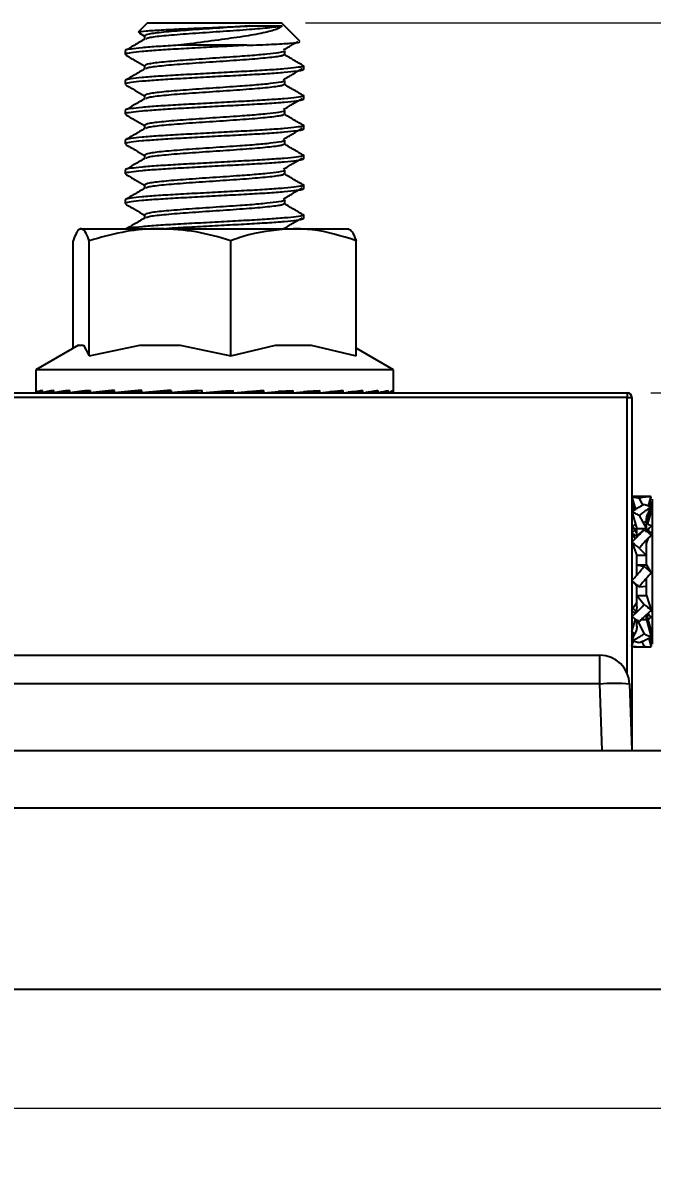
# Model space of a CAD drawing. Header units: inches. Extents: x 0.2 to 16.8, y 0.2 to 10.8.
# Drawn here: x 6.343 to 7.663, y 2.12 to 4.52 of the extents above; entities that cross this region are included whole.
import ezdxf

# ---------------------------------------------------------------- set-up
doc = ezdxf.new("R2010")
doc.units = ezdxf.units.IN
doc.header["$MEASUREMENT"] = 0
doc.styles.add('SLDTEXTSTYLE0', font='TXT', dxfattribs={"width": 0.605})
doc.dimstyles.new('SLDDIMSTYLE0', dxfattribs={"dimtxt": 0.101115, "dimasz": 0.1, "dimexe": 0, "dimexo": 0.0625, "dimgap": 0.025279, "dimtad": 0, "dimtih": 1, "dimtoh": 1, "dimdec": 0, "dimrnd": 1e-09, "dimzin": 12, "dimdsep": 46, "dimtxsty": 'SLDTEXTSTYLE0', "dimsah": 1, "dimcen": 0.09, "dimadec": 0, "dimazin": 3, "dimtfac": 1, "dimtdec": 3, "dimtofl": 0, "dimtmove": 0, "dimatfit": 3, "dimfxl": 1, "dimfrac": 2, "dimtolj": 1, "dimtzin": 12, "dimarcsym": 0})
doc.dimstyles.new('SLDDIMSTYLE1', dxfattribs={"dimtxt": 0.101115, "dimasz": 0.1, "dimexe": 0, "dimexo": 0.0625, "dimgap": 0.025279, "dimtad": 0, "dimtih": 1, "dimtoh": 1, "dimdec": 1, "dimrnd": 1e-09, "dimzin": 12, "dimdsep": 46, "dimtxsty": 'SLDTEXTSTYLE0', "dimsah": 1, "dimcen": 0.09, "dimadec": 0, "dimazin": 3, "dimtfac": 1, "dimtdec": 3, "dimtofl": 0, "dimtmove": 0, "dimatfit": 3, "dimfxl": 1, "dimfrac": 2, "dimtolj": 1, "dimtzin": 12, "dimarcsym": 0})
doc.dimstyles.new('SLDDIMSTYLE2', dxfattribs={"dimtxt": 0.101115, "dimasz": 0.1, "dimexe": 0, "dimexo": 0.0625, "dimgap": 0.025279, "dimtad": 0, "dimtih": 1, "dimtoh": 1, "dimdec": 1, "dimrnd": 1e-09, "dimzin": 4, "dimdsep": 46, "dimtxsty": 'SLDTEXTSTYLE0', "dimsah": 1, "dimcen": 0.09, "dimadec": 0, "dimazin": 1, "dimtfac": 1, "dimtdec": 3, "dimtofl": 0, "dimtmove": 0, "dimatfit": 3, "dimfxl": 1, "dimfrac": 2, "dimtolj": 1, "dimtzin": 12, "dimarcsym": 0})

# ---------------------------------------------------------------- blocks, each defined once
blk = doc.blocks.new('_D')
at = {"color": 7, "linetype": 'Continuous', "lineweight": 18}
for p, q in [((1.3703, 2.4448), (1.3703, 2.1201)), ((8.3703, 2.4448), (8.3703, 2.1201)), ((1.3703, 2.2451), (4.7931, 2.2451)), ((8.3703, 2.2451), (4.9783, 2.2451))]:
    blk.add_line(p, q, dxfattribs=at)
for points in [[(1.3703, 2.2451), (1.4703, 2.2201), (1.4703, 2.2701)], [(8.3703, 2.2451), (8.2703, 2.2701), (8.2703, 2.2201)]]:
    blk.add_solid(points, dxfattribs=at)
at = {"color": 7, "linetype": 'Continuous', "lineweight": 18, "insert": (4.7931, 2.3017), "char_height": 0.10417, "attachment_point": 1, "style": 'SLDTEXTSTYLE0'}
blk.add_mtext('7in', dxfattribs=at)
blk = doc.blocks.new('_D_2')
at = {"color": 7, "linetype": 'Continuous', "lineweight": 18}
for p, q in [((7.6603, 3.7448), (9.1253, 3.7448)), ((9.0003, 3.7448), (9.0003, 3.2139)), ((9.0003, 2.4948), (9.0003, 3.0586)), ((8.1501, 2.4948), (9.1253, 2.4948))]:
    blk.add_line(p, q, dxfattribs=at)
for points in [[(9.0003, 3.7448), (8.9753, 3.6448), (9.0253, 3.6448)], [(9.0003, 2.4948), (9.0253, 2.5948), (8.9753, 2.5948)]]:
    blk.add_solid(points, dxfattribs=at)
at = {"color": 7, "linetype": 'Continuous', "lineweight": 18, "insert": (8.8498, 3.1929), "char_height": 0.10417, "attachment_point": 1, "style": 'SLDTEXTSTYLE0'}
blk.add_mtext('1.3in', dxfattribs=at)
blk = doc.blocks.new('_D_3')
at = {"color": 7, "linetype": 'Continuous', "lineweight": 18}
for p, q in [((6.936, 4.5198), (9.5977, 4.5198)), ((9.4727, 4.5198), (9.4727, 3.6258)), ((9.4727, 2.4948), (9.4727, 3.4705)), ((8.2954, 2.4948), (9.5977, 2.4948))]:
    blk.add_line(p, q, dxfattribs=at)
for points in [[(9.4727, 4.5198), (9.4477, 4.4198), (9.4977, 4.4198)], [(9.4727, 2.4948), (9.4977, 2.5948), (9.4477, 2.5948)]]:
    blk.add_solid(points, dxfattribs=at)
at = {"color": 7, "linetype": 'Continuous', "lineweight": 18, "insert": (9.3222, 3.6048), "char_height": 0.10417, "attachment_point": 1, "style": 'SLDTEXTSTYLE0'}
blk.add_mtext('2.0in', dxfattribs=at)

msp = doc.modelspace()

# ---------------------------------------------------------------- linework, layer by layer
at = {"color": 7, "linetype": 'Continuous', "lineweight": 25}
for p, q in [((6.6047, 4.5198), (6.5861, 4.5012)), ((6.6047, 4.5198), (6.886, 4.5198)), ((6.924, 4.4818), (6.886, 4.5198)), ((6.5871, 4.4987), (6.5984, 4.4921)), ((6.5984, 4.4927), (6.5984, 4.4855)), ((6.8127, 4.4729), (6.6692, 4.4729)), ((6.5578, 4.4615), (6.5578, 4.4537)), ((6.8923, 4.4537), (6.8923, 4.4615)), ((6.5984, 4.4302), (6.5984, 4.423)), ((6.9328, 4.4224), (6.9328, 4.4302)), ((6.5578, 4.399), (6.5578, 4.3912)), ((6.8923, 4.3912), (6.8923, 4.399)), ((6.5984, 4.3677), (6.5984, 4.3605)), ((6.9328, 4.3599), (6.9328, 4.3677)), ((6.5578, 4.3365), (6.5578, 4.3287)), ((6.8923, 4.3287), (6.8923, 4.3365)), ((6.5984, 4.3052), (6.5984, 4.298)), ((6.9328, 4.2974), (6.9328, 4.3052)), ((6.5578, 4.274), (6.5578, 4.2662)), ((6.8923, 4.2662), (6.8923, 4.274)), ((6.5984, 4.2427), (6.5984, 4.2355)), ((6.9328, 4.2349), (6.9328, 4.2427)), ((6.5578, 4.2115), (6.5578, 4.2037)), ((6.8923, 4.2037), (6.8923, 4.2115)), ((6.5984, 4.1802), (6.5984, 4.173)), ((6.9328, 4.1724), (6.9328, 4.1802)), ((6.5578, 4.149), (6.5578, 4.1412)), ((6.8923, 4.1412), (6.8923, 4.149)), ((6.5984, 4.1177), (6.5984, 4.1105)), ((6.9328, 4.1099), (6.9328, 4.1177)), ((6.4641, 4.0886), (6.4625, 4.0877)), ((6.4641, 4.0886), (6.4656, 4.0886)), ((6.4656, 4.0886), (6.631, 4.0886)), ((6.631, 4.0886), (6.9107, 4.0886)), ((6.9107, 4.0886), (7.0265, 4.0886)), ((6.4486, 3.8381), (6.4486, 4.0635)), ((6.4826, 3.8219), (6.4826, 4.0635)), ((6.7794, 3.8219), (6.7794, 4.0635)), ((7.0421, 3.8219), (7.0421, 4.0635)), ((6.4603, 3.8448), (6.3703, 3.7929)), ((6.4603, 3.8448), (6.4705, 3.8448)), ((6.4705, 3.8448), (6.4826, 3.8219)), ((6.4826, 3.8219), (6.5889, 3.8448)), ((6.5889, 3.8448), (6.6731, 3.8448)), ((6.6731, 3.8448), (6.7794, 3.8219)), ((6.7794, 3.8219), (6.8734, 3.8448)), ((6.8734, 3.8448), (6.948, 3.8448)), ((6.948, 3.8448), (7.0421, 3.8219)), ((7.1203, 3.7929), (7.0421, 3.8381)), ((6.3703, 3.7929), (6.3703, 3.7468)), ((6.3724, 3.7929), (6.3703, 3.7929)), ((7.1203, 3.7929), (6.3724, 3.7929)), ((7.1203, 3.7468), (7.1203, 3.7929)), ((2.1303, 3.7448), (7.6103, 3.7448)), ((6.3724, 3.7448), (6.3724, 3.7498)), ((6.3849, 3.7448), (6.3849, 3.7498)), ((6.4083, 3.7448), (6.4083, 3.7498)), ((6.442, 3.7448), (6.442, 3.7498)), ((6.4849, 3.7448), (6.4849, 3.7498)), ((6.4953, 3.7454), (6.4953, 3.7448)), ((6.5357, 3.7448), (6.5357, 3.7498)), ((6.5929, 3.7448), (6.5929, 3.7498)), ((6.6437, 3.7465), (6.6437, 3.7474)), ((6.6547, 3.7448), (6.6547, 3.7498)), ((6.6849, 3.7465), (6.6849, 3.7469)), ((6.7193, 3.7448), (6.7193, 3.7498)), ((6.7715, 3.7465), (6.7715, 3.7488)), ((6.7846, 3.7448), (6.7846, 3.7498)), ((6.8143, 3.7465), (6.8143, 3.7471)), ((6.8488, 3.7448), (6.8488, 3.7498)), ((6.8923, 3.7465), (6.8923, 3.7474)), ((6.9098, 3.7448), (6.9098, 3.7498)), ((6.9526, 3.7465), (6.9526, 3.7471)), ((6.9658, 3.7448), (6.9658, 3.7498)), ((6.9879, 3.7465), (6.9879, 3.7469)), ((6.9947, 3.7465), (6.9947, 3.7467)), ((6.9953, 3.7448), (6.9953, 3.7468)), ((7.0058, 3.7448), (7.0058, 3.7463)), ((7.0151, 3.7448), (7.0151, 3.7498)), ((7.0487, 3.7448), (7.0487, 3.7458)), ((7.0563, 3.7448), (7.0563, 3.7498)), ((7.0824, 3.7448), (7.0824, 3.7454)), ((7.088, 3.7448), (7.088, 3.7498)), ((7.1058, 3.7448), (7.1058, 3.7451)), ((7.1092, 3.7448), (7.1092, 3.7498)), ((7.1183, 3.7448), (7.1183, 3.7449)), ((7.1194, 3.7448), (7.1194, 3.7498)), ((7.6103, 3.7448), (7.6103, 3.7348)), ((7.6103, 3.7348), (2.1303, 3.7348)), ((7.6103, 3.7348), (7.6203, 3.7348)), ((7.6203, 3.7348), (7.6203, 3.0048)), ((7.6203, 3.527), (7.6207, 3.526)), ((7.6203, 3.526), (7.6279, 3.5005)), ((7.6235, 3.5154), (7.6203, 3.5144)), ((7.6203, 3.5144), (7.6266, 3.4997)), ((7.6203, 3.5077), (7.6227, 3.5088)), ((7.6203, 3.5077), (7.6232, 3.4975)), ((7.6239, 3.5061), (7.6203, 3.5077)), ((7.6212, 3.5047), (7.6203, 3.5043)), ((7.6203, 3.5043), (7.6224, 3.5002)), ((7.6367, 3.5271), (7.6241, 3.5271)), ((7.6355, 3.5239), (7.6423, 3.5092)), ((7.6586, 3.5271), (7.6367, 3.5271)), ((7.6549, 3.5076), (7.661, 3.5271)), ((7.655, 3.493), (7.661, 3.5049)), ((7.661, 3.507), (7.6556, 3.5098)), ((7.661, 3.5149), (7.6565, 3.5127)), ((7.6575, 3.516), (7.661, 3.5149)), ((7.658, 3.5159), (7.661, 3.5258)), ((7.6583, 3.5084), (7.661, 3.5149)), ((7.6586, 3.5271), (7.661, 3.5271)), ((7.6605, 3.5052), (7.661, 3.507)), ((7.6627, 3.5217), (7.6627, 3.2179)), ((7.6203, 3.4957), (7.6307, 3.4595)), ((7.6355, 3.4874), (7.6507, 3.4595)), ((7.6507, 3.4702), (7.6597, 3.5023)), ((7.6539, 3.47), (7.661, 3.4949)), ((7.661, 3.4949), (7.6581, 3.4968)), ((7.6203, 3.4641), (7.6307, 3.4569)), ((7.6203, 3.4641), (7.6244, 3.4603)), ((7.6203, 3.4513), (7.6263, 3.457)), ((7.6507, 3.4595), (7.6307, 3.4595)), ((7.6307, 3.4443), (7.6307, 3.4595)), ((7.6307, 3.4443), (7.6458, 3.4578)), ((7.6507, 3.4595), (7.6507, 3.4767)), ((7.6507, 3.4546), (7.6507, 3.4595)), ((7.6594, 3.4518), (7.651, 3.4598)), ((7.661, 3.4651), (7.6531, 3.4578)), ((7.6542, 3.4567), (7.6572, 3.4616)), ((7.6203, 3.4513), (7.6218, 3.4471)), ((7.6274, 3.439), (7.6203, 3.4491)), ((7.6203, 3.4317), (7.6307, 3.4039)), ((7.6507, 3.429), (7.6551, 3.4407)), ((7.6627, 3.4518), (7.6542, 3.4518)), ((7.6355, 3.4194), (7.6507, 3.4039)), ((7.6507, 3.4039), (7.6507, 3.4289)), ((7.6507, 3.4039), (7.6307, 3.4039)), ((7.6307, 3.3841), (7.6307, 3.4039)), ((7.6307, 3.3841), (7.6458, 3.3808)), ((7.6307, 3.3627), (7.6307, 3.3841)), ((7.6307, 3.3841), (7.6507, 3.3841)), ((7.6507, 3.3841), (7.6507, 3.4039)), ((7.6507, 3.3841), (7.661, 3.3677)), ((7.6203, 3.3511), (7.6307, 3.3392)), ((7.6343, 3.3392), (7.6307, 3.3392)), ((7.6307, 3.3201), (7.6307, 3.3392)), ((7.6355, 3.3382), (7.6507, 3.3392)), ((7.6507, 3.3392), (7.6507, 3.3555)), ((7.6507, 3.3201), (7.6507, 3.3392)), ((7.6307, 3.3201), (7.6458, 3.3009)), ((7.6307, 3.2963), (7.6307, 3.3201)), ((7.6307, 3.3201), (7.6507, 3.3201)), ((7.6507, 3.3201), (7.661, 3.2894)), ((7.6203, 3.2906), (7.6315, 3.3064)), ((7.6203, 3.2883), (7.6218, 3.2926)), ((7.6203, 3.2883), (7.6263, 3.2826)), ((7.6271, 3.301), (7.6306, 3.2974)), ((7.6594, 3.2878), (7.6627, 3.2878)), ((7.6203, 3.244), (7.6279, 3.2703)), ((7.6307, 3.2553), (7.6307, 3.2694)), ((7.6313, 3.2681), (7.6458, 3.2395)), ((7.6398, 3.2694), (7.6507, 3.2694)), ((7.6507, 3.2694), (7.6507, 3.2793)), ((7.6507, 3.2694), (7.661, 3.2326)), ((7.651, 3.2798), (7.661, 3.2447)), ((7.6522, 3.2809), (7.661, 3.2746)), ((7.6572, 3.2781), (7.6542, 3.2829)), ((7.661, 3.2746), (7.657, 3.2782)), ((7.6203, 3.244), (7.6266, 3.2399)), ((7.6203, 3.2354), (7.6237, 3.2418)), ((7.6203, 3.2253), (7.6271, 3.2411)), ((7.6224, 3.2394), (7.6232, 3.2421)), ((7.661, 3.2447), (7.6581, 3.2428)), ((7.6203, 3.2354), (7.6262, 3.239)), ((7.6239, 3.2337), (7.6203, 3.2354)), ((7.6203, 3.232), (7.6212, 3.235)), ((7.6203, 3.232), (7.6227, 3.2308)), ((7.6203, 3.2137), (7.6235, 3.2242)), ((7.6412, 3.223), (7.6458, 3.213)), ((7.6556, 3.2298), (7.661, 3.2126)), ((7.6562, 3.2301), (7.661, 3.2138)), ((7.658, 3.2238), (7.661, 3.2248)), ((7.6583, 3.2312), (7.661, 3.2248)), ((7.6597, 3.2373), (7.661, 3.2347)), ((7.6605, 3.2345), (7.661, 3.2347)), ((2.1877, 3.1948), (7.553, 3.1948)), ((7.553, 3.1345), (7.553, 3.1948)), ((7.6203, 3.2126), (7.6207, 3.2137)), ((7.6203, 3.2126), (7.6271, 3.2131)), ((7.6241, 3.2126), (7.6367, 3.2126)), ((7.6367, 3.2126), (7.6586, 3.2126)), ((7.6606, 3.2139), (7.661, 3.2138)), ((7.553, 3.1345), (2.1877, 3.1345)), ((7.5579, 2.9948), (7.553, 3.1345)), ((7.6155, 3.1345), (7.6203, 2.9948)), ((1.8112, 2.9948), (7.9295, 2.9948)), ((8.2322, 2.8742), (1.5085, 2.8742)), ((1.4953, 2.4948), (8.2454, 2.4948))]:
    msp.add_line(p, q, dxfattribs=at)
at = {"color": 8, "linetype": 'Continuous', "lineweight": 25}
for p, q in [((7.6103, 3.1572), (7.6103, 3.7348)), ((7.6203, 3.0048), (7.62, 3.0048))]:
    msp.add_line(p, q, dxfattribs=at)
at = {"color": 7, "linetype": 'Continuous', "lineweight": 25, "flags": 128}
msp.add_lwpolyline([(7.6203, 3.0048), (7.6202, 3.0029), (7.6201, 3.0025)], dxfattribs=at)
at = {"color": 7, "linetype": 'Continuous', "lineweight": 25}
for centre, radius, start, end in [((7.6103, 3.7348), 0.01, 0, 90), ((7.553, 3.1323), 0.0625, 2, 90), ((7.5842, 2.6864), 0.4491, 86.0128, 93.9872)]:
    msp.add_arc(centre, radius, start, end, dxfattribs=at)
for centre, major_axis, ratio, start_param, end_param in [((6.7453, 3.7498), (0.375, 0.003), 0.076357, 3.036083, 3.210616), ((6.7453, 3.7498), (0.375, 0.008), 0.073772, 2.860597, 3.03513), ((6.4261, 3.7396), (0.1021, 0.0022), 0.073772, 1.985052, 2.12343), ((6.7453, 3.7498), (0.375, -0.002), 0.076595, 3.365628, 3.386178), ((6.4616, 3.7396), (0.1021, -0.0005), 0.076595, 2.422045, 2.474478), ((6.7453, 3.7498), (0.375, 0.0127), 0.068928, 2.685303, 2.859835), ((6.4227, 3.7396), (0.1021, 0.0035), 0.068928, 1.709915, 1.948136), ((6.7453, 3.7498), (0.375, -0.007), 0.07448, 3.534581, 3.561689), ((6.4926, 3.7396), (0.1021, -0.0019), 0.07448, 2.544483, 2.64999), ((6.7453, 3.7498), (0.375, 0.017), 0.061985, 2.510293, 2.684826), ((6.4291, 3.7396), (0.1021, 0.0046), 0.061985, 1.441379, 1.773126), ((6.7453, 3.7498), (0.375, -0.0118), 0.070082, 3.702245, 3.737031), ((6.5313, 3.7396), (0.1021, -0.0032), 0.070082, 2.639315, 2.825331), ((6.7453, 3.7498), (0.375, 0.0208), 0.053166, 2.335623, 2.510156), ((6.4451, 3.7396), (0.1021, 0.0057), 0.053166, 1.167563, 1.598456), ((6.7453, 3.7498), (0.375, -0.0162), 0.063546, 3.870933, 3.912104), ((6.5766, 3.7396), (0.1021, -0.0044), 0.063546, 2.688907, 3.000404), ((6.7453, 3.7498), (0.375, 0.0239), 0.042752, 2.161309, 2.335842), ((6.4703, 3.7396), (0.1021, 0.0065), 0.042752, 0.874742, 1.424142), ((6.7453, 3.7498), (0.375, 0.0263), 0.031066, 1.987321, 2.161854), ((6.5038, 3.7396), (0.1021, 0.0072), 0.031066, 0.538831, 1.250154), ((6.4703, 3.7396), (0.1021, 0.0065), 0.042752, 0.105949, 0.157882), ((6.7453, 3.7498), (0.25, 0.0159), 0.042752, 2.317535, 2.335842), ((6.7453, 3.7498), (0.375, 0.0279), 0.01846, 1.813594, 1.988127), ((6.5446, 3.7396), (0.1021, 0.0076), 0.01846, 6.04142, 7.359612), ((6.7453, 3.7498), (0.25, 0.0186), 0.01846, 1.940511, 1.988127), ((6.7453, 3.7498), (0.375, 0.0287), 0.005312, 1.64003, 1.814563), ((6.5915, 3.7396), (0.1021, 0.0078), 0.005312, 5.867856, 7.186048), ((6.7453, 3.7498), (0.25, 0.0191), 0.005312, 1.674957, 1.814563), ((6.7453, 3.7498), (0.375, 0.0286), 0.007993, 4.642138, 4.816671), ((6.6978, 3.7396), (0.1021, 0.0075), 0.021062, 0.552649, 0.762433), ((6.7453, 3.7498), (0.375, 0.0277), 0.021062, 4.815726, 4.990259), ((6.754, 3.7396), (0.1021, 0.0071), 0.033512, 0.377356, 0.936206), ((6.7453, 3.7498), (0.375, 0.0259), 0.033512, 4.989499, 5.164032), ((6.8099, 3.7396), (0.1021, 0.0064), 0.044969, 0.20234, 0.826083), ((6.8638, 3.7396), (0.1021, 0.0055), 0.055086, 1.098154, 1.284641), ((6.7453, 3.7498), (0.375, 0.0233), 0.044969, 5.163548, 5.338081), ((6.9141, 3.7396), (0.1021, 0.0044), 0.063546, 1.201006, 1.394743), ((6.8638, 3.7396), (0.1021, 0.0055), 0.055086, 6.249633, 7.019307), ((6.9593, 3.7396), (0.1021, 0.0032), 0.070082, 1.575203, 1.634455), ((6.7453, 3.7498), (0.375, 0.0201), 0.055086, 5.337933, 5.512466), ((6.9981, 3.7396), (0.1021, 0.0019), 0.07448, 1.604201, 1.67243), ((7.0291, 3.7396), (0.1021, 0.0005), 0.076595, 1.907173, 1.985307), ((6.9141, 3.7396), (0.1021, 0.0044), 0.063546, 0.141189, 0.731429), ((7.0515, 3.7396), (0.1021, -0.0008), 0.076357, 2.057584, 2.16087), ((7.0204, 3.7396), (0.1021, -0.0065), 0.042752, 1.717451, 1.821897), ((6.7453, 3.7498), (0.375, 0.0162), 0.063546, 5.512674, 5.687207), ((7.0456, 3.7396), (0.1021, -0.0057), 0.053166, 1.543136, 1.770306), ((6.9593, 3.7396), (0.1021, 0.0032), 0.070082, 0.316262, 0.766191), ((6.7453, 3.7498), (0.375, 0.0118), 0.070082, 5.687747, 5.86228), ((7.0616, 3.7396), (0.1021, -0.0046), 0.061985, 1.368467, 1.555984), ((6.9981, 3.7396), (0.1021, 0.0019), 0.07448, 0.491603, 0.820866), ((6.7453, 3.7498), (0.375, 0.007), 0.07448, 5.863088, 6.037621), ((7.068, 3.7396), (0.1021, -0.0035), 0.068928, 1.193457, 1.335932), ((7.0291, 3.7396), (0.1021, 0.0005), 0.076595, 0.667115, 0.88437), ((6.7453, 3.7498), (0.375, 0.002), 0.076595, 6.0386, 6.213133), ((7.0646, 3.7396), (0.1021, -0.0022), 0.073772, 1.018163, 1.103536), ((7.0515, 3.7396), (0.1021, -0.0008), 0.076357, 0.842677, 0.948576), ((6.7453, 3.7498), (0.375, -0.003), 0.076357, 6.214162, 6.283803)]:
    msp.add_ellipse(centre, major_axis=major_axis, ratio=ratio, start_param=start_param, end_param=end_param, dxfattribs=at)
for points, knots in [([(6.587, 4.5004), (6.5867, 4.5005), (6.585, 4.5015), (6.6001, 4.503), (6.6313, 4.5052), (6.6762, 4.5074), (6.7271, 4.5095), (6.7774, 4.5116), (6.8058, 4.5129), (6.819, 4.5135)], [0, 0, 0, 0, 0.042527, 0.210471, 0.377654, 0.540411, 0.703292, 0.861525, 1, 1, 1, 1]), ([(6.819, 4.5135), (6.8121, 4.513), (6.7882, 4.5113), (6.7414, 4.5081), (6.6841, 4.5042), (6.6364, 4.5003), (6.6042, 4.4965), (6.6008, 4.494), (6.5991, 4.4927)], [0, 0, 0, 0, 0.075743, 0.263014, 0.450286, 0.637558, 0.82483, 1, 1, 1, 1]), ([(6.8873, 4.5135), (6.885, 4.513), (6.8768, 4.5113), (6.849, 4.5081), (6.7995, 4.5042), (6.7415, 4.5003), (6.684, 4.4964), (6.6366, 4.4925), (6.6066, 4.489), (6.6033, 4.4869), (6.602, 4.4861)], [0, 0, 0, 0, 0.057404, 0.199333, 0.341262, 0.483191, 0.62512, 0.767049, 0.908979, 1, 1, 1, 1]), ([(6.8873, 4.5135), (6.8841, 4.5111), (6.8774, 4.5062), (6.8481, 4.4984), (6.8057, 4.4911), (6.7521, 4.4837), (6.7047, 4.4774), (6.6773, 4.474), (6.6692, 4.4729)], [0, 0, 0, 0, 0.164614, 0.338276, 0.52311, 0.708144, 0.913929, 1, 1, 1, 1]), ([(6.819, 4.5135), (6.8234, 4.5135), (6.8418, 4.5135), (6.8628, 4.5135), (6.8796, 4.5135), (6.8847, 4.5135), (6.8873, 4.5135)], [0, 0, 0, 0, 0.135972, 0.564616, 0.77912, 1, 1, 1, 1]), ([(6.8127, 4.4729), (6.797, 4.4721), (6.7655, 4.4704), (6.7157, 4.4677), (6.6683, 4.4651), (6.6261, 4.4626), (6.5918, 4.4599), (6.5689, 4.4573), (6.5577, 4.4553), (6.559, 4.454), (6.5594, 4.4537)], [0, 0, 0, 0, 0.134313, 0.270972, 0.405286, 0.539599, 0.676258, 0.810571, 0.944885, 1, 1, 1, 1]), ([(6.6692, 4.4729), (6.6548, 4.4721), (6.6259, 4.4704), (6.5919, 4.4677), (6.5688, 4.4651), (6.5577, 4.4631), (6.559, 4.4619), (6.5594, 4.4615)], [0, 0, 0, 0, 0.225846, 0.455634, 0.68148, 0.907325, 1, 1, 1, 1]), ([(6.5994, 4.4861), (6.5918, 4.4817), (6.5782, 4.4738), (6.5646, 4.4659), (6.5587, 4.4625)], [0, 0, 0, 0, 0.562538, 1, 1, 1, 1]), ([(6.8127, 4.4729), (6.8311, 4.4736), (6.8679, 4.475), (6.9058, 4.4772), (6.9257, 4.479), (6.9235, 4.4801), (6.9227, 4.4805)], [0, 0, 0, 0, 0.2820473, 0.5640949, 0.8462467, 1, 1, 1, 1]), ([(6.8898, 4.4633), (6.8964, 4.4673), (6.9065, 4.4733), (6.9166, 4.4792), (6.9201, 4.4813)], [0, 0, 0, 0, 0.654465, 1, 1, 1, 1]), ([(6.5584, 4.4529), (6.5652, 4.4489), (6.5786, 4.4412), (6.5919, 4.4334), (6.5984, 4.4296)], [0, 0, 0, 0, 0.510031, 1, 1, 1, 1]), ([(6.8916, 4.4615), (6.8918, 4.4614), (6.8955, 4.46), (6.8827, 4.4576), (6.8568, 4.4543), (6.8262, 4.4515), (6.7881, 4.4488), (6.7415, 4.4456), (6.6841, 4.4417), (6.6364, 4.4378), (6.6042, 4.434), (6.6008, 4.4315), (6.5991, 4.4302)], [0, 0, 0, 0, 0.008072, 0.13298, 0.232365, 0.333011, 0.383531, 0.508439, 0.633347, 0.758255, 0.883164, 1, 1, 1, 1]), ([(6.8903, 4.4531), (6.8899, 4.4524), (6.8891, 4.4512), (6.876, 4.4488), (6.8493, 4.4456), (6.7994, 4.4417), (6.7416, 4.4378), (6.684, 4.4339), (6.6366, 4.43), (6.6066, 4.4265), (6.6033, 4.4244), (6.602, 4.4236)], [0, 0, 0, 0, 0.067928, 0.121432, 0.25372, 0.386009, 0.518297, 0.650585, 0.782873, 0.915161, 1, 1, 1, 1]), ([(6.9324, 4.4295), (6.9257, 4.4334), (6.9122, 4.4413), (6.8987, 4.4492), (6.892, 4.4531)], [0, 0, 0, 0, 0.500054, 1, 1, 1, 1]), ([(6.9313, 4.4302), (6.9314, 4.4297), (6.9319, 4.4283), (6.9183, 4.4261), (6.8929, 4.4235), (6.8569, 4.4208), (6.8134, 4.4183), (6.7653, 4.4157), (6.7158, 4.413), (6.6683, 4.4104), (6.6261, 4.4079), (6.5918, 4.4052), (6.5689, 4.4026), (6.5577, 4.4006), (6.559, 4.3994), (6.5594, 4.399)], [0, 0, 0, 0, 0.0503, 0.133151, 0.216002, 0.3003, 0.383151, 0.466002, 0.5503, 0.633151, 0.716002, 0.8003, 0.883151, 0.966002, 1, 1, 1, 1]), ([(6.9313, 4.4224), (6.9314, 4.4219), (6.9319, 4.4205), (6.9183, 4.4183), (6.8929, 4.4157), (6.8569, 4.413), (6.8134, 4.4104), (6.7653, 4.4079), (6.7158, 4.4052), (6.6683, 4.4026), (6.6261, 4.4001), (6.5918, 4.3974), (6.5689, 4.3948), (6.5577, 4.3928), (6.559, 4.3915), (6.5594, 4.3912)], [0, 0, 0, 0, 0.0503, 0.133151, 0.216002, 0.3003, 0.383151, 0.466002, 0.5503, 0.633151, 0.716002, 0.8003, 0.883151, 0.966002, 1, 1, 1, 1]), ([(6.5994, 4.4236), (6.5918, 4.4192), (6.5782, 4.4113), (6.5646, 4.4034), (6.5587, 4.4)], [0, 0, 0, 0, 0.5625392, 1, 1, 1, 1]), ([(6.8898, 4.4008), (6.8964, 4.4048), (6.9095, 4.4125), (6.9225, 4.4203), (6.929, 4.4241)], [0, 0, 0, 0, 0.505024, 1, 1, 1, 1]), ([(6.8916, 4.399), (6.8918, 4.3989), (6.8955, 4.3975), (6.8827, 4.3951), (6.8568, 4.3918), (6.8262, 4.389), (6.7881, 4.3863), (6.7415, 4.3831), (6.6841, 4.3792), (6.6364, 4.3753), (6.6042, 4.3715), (6.6008, 4.369), (6.5991, 4.3677)], [0, 0, 0, 0, 0.008072, 0.13298, 0.232365, 0.333011, 0.383531, 0.508439, 0.633347, 0.758255, 0.883164, 1, 1, 1, 1]), ([(6.5584, 4.3904), (6.5652, 4.3864), (6.5786, 4.3787), (6.5919, 4.3709), (6.5984, 4.3671)], [0, 0, 0, 0, 0.510032, 1, 1, 1, 1]), ([(6.9313, 4.3677), (6.9314, 4.3672), (6.9319, 4.3658), (6.9183, 4.3636), (6.8929, 4.361), (6.8569, 4.3583), (6.8134, 4.3558), (6.7653, 4.3532), (6.7158, 4.3505), (6.6683, 4.3479), (6.6261, 4.3454), (6.5918, 4.3427), (6.5689, 4.3401), (6.5577, 4.3381), (6.559, 4.3369), (6.5594, 4.3365)], [0, 0, 0, 0, 0.0503, 0.133151, 0.216002, 0.3003, 0.383151, 0.466002, 0.5503, 0.633151, 0.716002, 0.8003, 0.883151, 0.966002, 1, 1, 1, 1]), ([(6.8903, 4.3906), (6.8899, 4.3899), (6.8891, 4.3887), (6.876, 4.3863), (6.8493, 4.3831), (6.7994, 4.3792), (6.7416, 4.3753), (6.684, 4.3714), (6.6366, 4.3675), (6.6066, 4.364), (6.6033, 4.3619), (6.602, 4.3611)], [0, 0, 0, 0, 0.067928, 0.1214322, 0.2537204, 0.3860088, 0.5182968, 0.6505849, 0.7828733, 0.9151615, 1, 1, 1, 1]), ([(6.9324, 4.367), (6.9257, 4.3709), (6.9122, 4.3788), (6.8987, 4.3867), (6.892, 4.3906)], [0, 0, 0, 0, 0.500054, 1, 1, 1, 1]), ([(6.9313, 4.3599), (6.9314, 4.3594), (6.9319, 4.358), (6.9183, 4.3558), (6.8929, 4.3532), (6.8569, 4.3505), (6.8134, 4.3479), (6.7653, 4.3454), (6.7158, 4.3427), (6.6683, 4.3401), (6.6261, 4.3376), (6.5918, 4.3349), (6.5689, 4.3323), (6.5577, 4.3303), (6.559, 4.329), (6.5594, 4.3287)], [0, 0, 0, 0, 0.0503, 0.133151, 0.216002, 0.3003, 0.383151, 0.466002, 0.5503, 0.633151, 0.716002, 0.8003, 0.883151, 0.966002, 1, 1, 1, 1]), ([(6.5994, 4.3611), (6.5918, 4.3567), (6.5782, 4.3488), (6.5646, 4.3409), (6.5587, 4.3375)], [0, 0, 0, 0, 0.562538, 1, 1, 1, 1]), ([(6.8898, 4.3383), (6.8964, 4.3423), (6.9095, 4.35), (6.9225, 4.3578), (6.929, 4.3616)], [0, 0, 0, 0, 0.505025, 1, 1, 1, 1]), ([(6.5584, 4.3279), (6.5652, 4.3239), (6.5786, 4.3162), (6.5919, 4.3084), (6.5984, 4.3046)], [0, 0, 0, 0, 0.510032, 1, 1, 1, 1]), ([(6.8916, 4.3365), (6.8918, 4.3364), (6.8955, 4.335), (6.8827, 4.3326), (6.8568, 4.3293), (6.8262, 4.3265), (6.7881, 4.3238), (6.7415, 4.3206), (6.6841, 4.3167), (6.6364, 4.3128), (6.6042, 4.309), (6.6008, 4.3065), (6.5991, 4.3052)], [0, 0, 0, 0, 0.008072, 0.13298, 0.232365, 0.333011, 0.383531, 0.508439, 0.633347, 0.758255, 0.883164, 1, 1, 1, 1]), ([(6.8903, 4.3281), (6.8899, 4.3274), (6.8891, 4.3262), (6.876, 4.3238), (6.8493, 4.3206), (6.7994, 4.3167), (6.7416, 4.3128), (6.684, 4.3089), (6.6366, 4.305), (6.6066, 4.3015), (6.6033, 4.2994), (6.602, 4.2986)], [0, 0, 0, 0, 0.067928, 0.121432, 0.25372, 0.386009, 0.518297, 0.650585, 0.782873, 0.915161, 1, 1, 1, 1]), ([(6.9324, 4.3045), (6.9257, 4.3084), (6.9122, 4.3163), (6.8987, 4.3242), (6.892, 4.3281)], [0, 0, 0, 0, 0.5000531, 1, 1, 1, 1]), ([(6.9313, 4.3052), (6.9314, 4.3047), (6.9319, 4.3033), (6.9183, 4.3011), (6.8929, 4.2985), (6.8569, 4.2958), (6.8134, 4.2933), (6.7653, 4.2907), (6.7158, 4.288), (6.6683, 4.2854), (6.6261, 4.2829), (6.5918, 4.2802), (6.5689, 4.2776), (6.5577, 4.2756), (6.559, 4.2744), (6.5594, 4.274)], [0, 0, 0, 0, 0.0503, 0.133151, 0.216002, 0.3003, 0.383151, 0.466002, 0.5503, 0.633151, 0.716002, 0.8003, 0.883151, 0.966002, 1, 1, 1, 1]), ([(6.9313, 4.2974), (6.9314, 4.2969), (6.9319, 4.2955), (6.9183, 4.2933), (6.8929, 4.2907), (6.8569, 4.288), (6.8134, 4.2854), (6.7653, 4.2829), (6.7158, 4.2802), (6.6683, 4.2776), (6.6261, 4.2751), (6.5918, 4.2724), (6.5689, 4.2698), (6.5577, 4.2678), (6.559, 4.2665), (6.5594, 4.2662)], [0, 0, 0, 0, 0.0503, 0.1331511, 0.2160024, 0.3002999, 0.3831513, 0.4660023, 0.5503, 0.6331512, 0.7160024, 0.8003, 0.8831512, 0.9660024, 1, 1, 1, 1]), ([(6.5994, 4.2986), (6.5918, 4.2942), (6.5782, 4.2863), (6.5646, 4.2784), (6.5587, 4.275)], [0, 0, 0, 0, 0.562538, 1, 1, 1, 1]), ([(6.8898, 4.2758), (6.8964, 4.2798), (6.9095, 4.2875), (6.9225, 4.2953), (6.929, 4.2991)], [0, 0, 0, 0, 0.505025, 1, 1, 1, 1]), ([(6.8916, 4.274), (6.8918, 4.2739), (6.8955, 4.2725), (6.8827, 4.2701), (6.8568, 4.2668), (6.8262, 4.264), (6.7881, 4.2613), (6.7415, 4.2581), (6.6841, 4.2542), (6.6364, 4.2503), (6.6042, 4.2465), (6.6008, 4.244), (6.5991, 4.2427)], [0, 0, 0, 0, 0.008072, 0.13298, 0.232365, 0.333011, 0.383531, 0.508439, 0.633347, 0.758255, 0.883164, 1, 1, 1, 1]), ([(6.5584, 4.2654), (6.5652, 4.2614), (6.5786, 4.2537), (6.5919, 4.2459), (6.5984, 4.2421)], [0, 0, 0, 0, 0.510031, 1, 1, 1, 1]), ([(6.8903, 4.2656), (6.8899, 4.2649), (6.8891, 4.2637), (6.876, 4.2613), (6.8493, 4.2581), (6.7994, 4.2542), (6.7416, 4.2503), (6.684, 4.2464), (6.6366, 4.2425), (6.6066, 4.239), (6.6033, 4.2369), (6.602, 4.2361)], [0, 0, 0, 0, 0.067928, 0.121432, 0.25372, 0.386009, 0.518297, 0.650585, 0.782873, 0.915161, 1, 1, 1, 1]), ([(6.9324, 4.242), (6.9257, 4.2459), (6.9122, 4.2538), (6.8987, 4.2617), (6.892, 4.2656)], [0, 0, 0, 0, 0.5000531, 1, 1, 1, 1]), ([(6.9313, 4.2427), (6.9314, 4.2422), (6.9319, 4.2408), (6.9183, 4.2386), (6.8929, 4.236), (6.8569, 4.2333), (6.8134, 4.2308), (6.7653, 4.2282), (6.7158, 4.2255), (6.6683, 4.2229), (6.6261, 4.2204), (6.5918, 4.2177), (6.5689, 4.2151), (6.5577, 4.2131), (6.559, 4.2119), (6.5594, 4.2115)], [0, 0, 0, 0, 0.0503, 0.133151, 0.216002, 0.3003, 0.383151, 0.466002, 0.5503, 0.633151, 0.716002, 0.8003, 0.883151, 0.966002, 1, 1, 1, 1]), ([(6.9313, 4.2349), (6.9314, 4.2344), (6.9319, 4.233), (6.9183, 4.2308), (6.8929, 4.2282), (6.8569, 4.2255), (6.8134, 4.2229), (6.7653, 4.2204), (6.7158, 4.2177), (6.6683, 4.2151), (6.6261, 4.2126), (6.5918, 4.2099), (6.5689, 4.2073), (6.5577, 4.2053), (6.559, 4.204), (6.5594, 4.2037)], [0, 0, 0, 0, 0.0503, 0.133151, 0.216002, 0.3003, 0.383151, 0.466002, 0.5503, 0.633151, 0.716002, 0.8003, 0.883151, 0.966002, 1, 1, 1, 1]), ([(6.5994, 4.2361), (6.5918, 4.2317), (6.5782, 4.2238), (6.5646, 4.2159), (6.5587, 4.2125)], [0, 0, 0, 0, 0.562538, 1, 1, 1, 1]), ([(6.8898, 4.2133), (6.8964, 4.2173), (6.9095, 4.225), (6.9225, 4.2328), (6.929, 4.2366)], [0, 0, 0, 0, 0.505025, 1, 1, 1, 1]), ([(6.5584, 4.2029), (6.5652, 4.1989), (6.5786, 4.1912), (6.5919, 4.1834), (6.5984, 4.1796)], [0, 0, 0, 0, 0.510032, 1, 1, 1, 1]), ([(6.8916, 4.2115), (6.8918, 4.2114), (6.8955, 4.21), (6.8827, 4.2076), (6.8568, 4.2043), (6.8262, 4.2015), (6.7881, 4.1988), (6.7415, 4.1956), (6.6841, 4.1917), (6.6364, 4.1878), (6.6042, 4.184), (6.6008, 4.1815), (6.5991, 4.1802)], [0, 0, 0, 0, 0.008072, 0.13298, 0.232365, 0.333011, 0.383531, 0.508439, 0.633347, 0.758255, 0.883164, 1, 1, 1, 1]), ([(6.8903, 4.2031), (6.8899, 4.2024), (6.8891, 4.2012), (6.876, 4.1988), (6.8493, 4.1956), (6.7994, 4.1917), (6.7416, 4.1878), (6.684, 4.1839), (6.6366, 4.18), (6.6066, 4.1765), (6.6033, 4.1744), (6.602, 4.1736)], [0, 0, 0, 0, 0.067928, 0.1214322, 0.2537204, 0.3860088, 0.5182968, 0.6505849, 0.7828733, 0.9151615, 1, 1, 1, 1]), ([(6.9324, 4.1795), (6.9257, 4.1834), (6.9122, 4.1913), (6.8987, 4.1992), (6.892, 4.2031)], [0, 0, 0, 0, 0.500054, 1, 1, 1, 1]), ([(6.9313, 4.1802), (6.9314, 4.1797), (6.9319, 4.1783), (6.9183, 4.1761), (6.8929, 4.1735), (6.8569, 4.1708), (6.8134, 4.1683), (6.7653, 4.1657), (6.7158, 4.163), (6.6683, 4.1604), (6.6261, 4.1579), (6.5918, 4.1552), (6.5689, 4.1526), (6.5577, 4.1506), (6.559, 4.1494), (6.5594, 4.149)], [0, 0, 0, 0, 0.0503, 0.133151, 0.216002, 0.3003, 0.383151, 0.466002, 0.5503, 0.633151, 0.716002, 0.8003, 0.883151, 0.966002, 1, 1, 1, 1]), ([(6.9313, 4.1724), (6.9314, 4.1719), (6.9319, 4.1705), (6.9183, 4.1683), (6.8929, 4.1657), (6.8569, 4.163), (6.8134, 4.1604), (6.7653, 4.1579), (6.7158, 4.1552), (6.6683, 4.1526), (6.6261, 4.1501), (6.5918, 4.1474), (6.5689, 4.1448), (6.5577, 4.1428), (6.559, 4.1415), (6.5594, 4.1412)], [0, 0, 0, 0, 0.0503, 0.133151, 0.216002, 0.3003, 0.383151, 0.466002, 0.5503, 0.633151, 0.716002, 0.8003, 0.883151, 0.966002, 1, 1, 1, 1]), ([(6.5994, 4.1736), (6.5918, 4.1692), (6.5782, 4.1613), (6.5646, 4.1534), (6.5587, 4.15)], [0, 0, 0, 0, 0.562538, 1, 1, 1, 1]), ([(6.8898, 4.1508), (6.8964, 4.1548), (6.9095, 4.1625), (6.9225, 4.1703), (6.929, 4.1741)], [0, 0, 0, 0, 0.505025, 1, 1, 1, 1]), ([(6.5584, 4.1404), (6.5652, 4.1364), (6.5786, 4.1287), (6.5919, 4.1209), (6.5984, 4.1171)], [0, 0, 0, 0, 0.510032, 1, 1, 1, 1]), ([(6.8916, 4.149), (6.8918, 4.1489), (6.8955, 4.1475), (6.8827, 4.1451), (6.8568, 4.1418), (6.8262, 4.139), (6.7881, 4.1363), (6.7415, 4.1331), (6.6841, 4.1292), (6.6364, 4.1253), (6.6042, 4.1215), (6.6008, 4.119), (6.5991, 4.1177)], [0, 0, 0, 0, 0.008072, 0.13298, 0.232365, 0.333011, 0.383531, 0.508439, 0.633347, 0.758255, 0.883164, 1, 1, 1, 1]), ([(6.8903, 4.1406), (6.8899, 4.1399), (6.8891, 4.1387), (6.876, 4.1363), (6.8493, 4.1331), (6.7994, 4.1292), (6.7416, 4.1253), (6.684, 4.1214), (6.6366, 4.1175), (6.6066, 4.114), (6.6033, 4.1119), (6.602, 4.1111)], [0, 0, 0, 0, 0.067928, 0.121432, 0.25372, 0.386009, 0.518297, 0.650585, 0.782873, 0.915162, 1, 1, 1, 1]), ([(6.9324, 4.117), (6.9257, 4.1209), (6.9122, 4.1288), (6.8987, 4.1367), (6.892, 4.1406)], [0, 0, 0, 0, 0.500055, 1, 1, 1, 1]), ([(6.5994, 4.1111), (6.5918, 4.1067), (6.5782, 4.0988), (6.5646, 4.0909), (6.5587, 4.0875)], [0, 0, 0, 0, 0.562538, 1, 1, 1, 1]), ([(6.9313, 4.1177), (6.9314, 4.1172), (6.9319, 4.1158), (6.9183, 4.1136), (6.8929, 4.111), (6.8569, 4.1083), (6.8134, 4.1058), (6.7653, 4.1032), (6.7158, 4.1005), (6.6684, 4.0979), (6.626, 4.0954), (6.5923, 4.0927), (6.5704, 4.0905), (6.5653, 4.0891), (6.5634, 4.0886)], [0, 0, 0, 0, 0.053869, 0.142599, 0.231328, 0.321607, 0.410337, 0.499067, 0.589345, 0.678075, 0.766805, 0.857084, 0.945814, 1, 1, 1, 1]), ([(6.9313, 4.1099), (6.9314, 4.1094), (6.9319, 4.108), (6.9183, 4.1058), (6.8929, 4.1032), (6.8569, 4.1005), (6.8134, 4.0979), (6.7652, 4.0954), (6.716, 4.0927), (6.6739, 4.0905), (6.6521, 4.0891), (6.6438, 4.0886)], [0, 0, 0, 0, 0.0735652, 0.1947372, 0.3159094, 0.4391969, 0.5603693, 0.6815412, 0.8048289, 0.9260011, 1, 1, 1, 1]), ([(6.8898, 4.0883), (6.8964, 4.0923), (6.9095, 4.1), (6.9225, 4.1078), (6.929, 4.1116)], [0, 0, 0, 0, 0.505025, 1, 1, 1, 1]), ([(6.4656, 4.0886), (6.4644, 4.0883), (6.4609, 4.0875), (6.4552, 4.08), (6.4508, 4.069), (6.4486, 4.0635)], [0, 0, 0, 0, 0.216656, 0.605998, 1, 1, 1, 1]), ([(6.4826, 4.0635), (6.4816, 4.0662), (6.4783, 4.0749), (6.4726, 4.0858), (6.468, 4.0877), (6.4656, 4.0886)], [0, 0, 0, 0, 0.191624, 0.593048, 1, 1, 1, 1]), ([(6.631, 4.0886), (6.6274, 4.0885), (6.6008, 4.0883), (6.5506, 4.0828), (6.5054, 4.0699), (6.4826, 4.0635)], [0, 0, 0, 0, 0.071316, 0.531417, 1, 1, 1, 1]), ([(6.7794, 4.0635), (6.7553, 4.0705), (6.7066, 4.0846), (6.6564, 4.0873), (6.631, 4.0886)], [0, 0, 0, 0, 0.495458, 1, 1, 1, 1]), ([(6.9107, 4.0886), (6.8793, 4.086), (6.8348, 4.0824), (6.7919, 4.0678), (6.7794, 4.0635)], [0, 0, 0, 0, 0.706309, 1, 1, 1, 1]), ([(7.0421, 4.0635), (7.0117, 4.073), (6.9684, 4.0866), (6.9239, 4.0881), (6.9107, 4.0886)], [0, 0, 0, 0, 0.702502, 1, 1, 1, 1]), ([(7.0251, 4.0886), (7.0274, 4.0877), (7.032, 4.0859), (7.0377, 4.075), (7.041, 4.0662), (7.0421, 4.0635)], [0, 0, 0, 0, 0.401036, 0.808377, 1, 1, 1, 1]), ([(7.631, 3.5269), (7.6299, 3.527), (7.6276, 3.5271), (7.6241, 3.5271), (7.6216, 3.5271), (7.6203, 3.527)], [0, 0, 0, 0, 0.2888544, 0.6443731, 1, 1, 1, 1]), ([(7.6203, 3.526), (7.6239, 3.5264), (7.6294, 3.527), (7.6349, 3.527), (7.6367, 3.527)], [0, 0, 0, 0, 0.65359, 1, 1, 1, 1]), ([(7.6355, 3.5239), (7.633, 3.5243), (7.6291, 3.5249), (7.6241, 3.5255), (7.6216, 3.5258), (7.6203, 3.526)], [0, 0, 0, 0, 0.499628, 0.749776, 1, 1, 1, 1]), ([(7.6203, 3.4957), (7.6239, 3.4981), (7.63, 3.5021), (7.6387, 3.5071), (7.6434, 3.5098), (7.6458, 3.5112)], [0, 0, 0, 0, 0.415591, 0.707415, 1, 1, 1, 1]), ([(7.661, 3.5271), (7.6574, 3.5269), (7.6513, 3.5267), (7.6427, 3.5255), (7.6379, 3.5244), (7.6355, 3.5239)], [0, 0, 0, 0, 0.415592, 0.707411, 1, 1, 1, 1]), ([(7.661, 3.5049), (7.6574, 3.5028), (7.6513, 3.4991), (7.6427, 3.4932), (7.6379, 3.4893), (7.6355, 3.4874)], [0, 0, 0, 0, 0.415591, 0.707411, 1, 1, 1, 1]), ([(7.6458, 3.5112), (7.6484, 3.5102), (7.6522, 3.5088), (7.6572, 3.5066), (7.6597, 3.5055), (7.661, 3.5049)], [0, 0, 0, 0, 0.49964, 0.749788, 1, 1, 1, 1]), ([(7.6355, 3.4874), (7.633, 3.4888), (7.6291, 3.4909), (7.6241, 3.4937), (7.6216, 3.495), (7.6203, 3.4957)], [0, 0, 0, 0, 0.499628, 0.749776, 1, 1, 1, 1]), ([(7.6507, 3.4764), (7.6508, 3.4794), (7.6512, 3.4851), (7.6537, 3.4904), (7.655, 3.493)], [0, 0, 0, 0, 0.5134773, 1, 1, 1, 1]), ([(7.6279, 3.4693), (7.6266, 3.4685), (7.6241, 3.4667), (7.6216, 3.465), (7.6203, 3.4641)], [0, 0, 0, 0, 0.499772, 1, 1, 1, 1]), ([(7.6203, 3.4317), (7.6239, 3.4354), (7.63, 3.4417), (7.6387, 3.4503), (7.6434, 3.4553), (7.6458, 3.4578)], [0, 0, 0, 0, 0.415591, 0.707415, 1, 1, 1, 1]), ([(7.6243, 3.4604), (7.6261, 3.458), (7.6297, 3.4532), (7.6304, 3.4466), (7.6307, 3.4433)], [0, 0, 0, 0, 0.5127119, 1, 1, 1, 1]), ([(7.6458, 3.4752), (7.6484, 3.4736), (7.6522, 3.4712), (7.6572, 3.4677), (7.6597, 3.466), (7.661, 3.4651)], [0, 0, 0, 0, 0.499639, 0.749785, 1, 1, 1, 1]), ([(7.6458, 3.4578), (7.6484, 3.456), (7.6522, 3.4533), (7.6572, 3.4495), (7.6597, 3.4476), (7.661, 3.4466)], [0, 0, 0, 0, 0.49964, 0.749786, 1, 1, 1, 1]), ([(7.6306, 3.4435), (7.6297, 3.4442), (7.6275, 3.4458), (7.6241, 3.4485), (7.6216, 3.4504), (7.6203, 3.4513)], [0, 0, 0, 0, 0.26459, 0.632239, 1, 1, 1, 1]), ([(7.6355, 3.4194), (7.633, 3.4215), (7.6291, 3.4245), (7.6241, 3.4286), (7.6216, 3.4307), (7.6203, 3.4317)], [0, 0, 0, 0, 0.499629, 0.749776, 1, 1, 1, 1]), ([(7.661, 3.4466), (7.6574, 3.443), (7.6513, 3.4369), (7.6427, 3.4279), (7.6379, 3.4223), (7.6355, 3.4194)], [0, 0, 0, 0, 0.415592, 0.707411, 1, 1, 1, 1]), ([(7.6203, 3.3511), (7.6239, 3.3552), (7.63, 3.3621), (7.6387, 3.3719), (7.6434, 3.3778), (7.6458, 3.3808)], [0, 0, 0, 0, 0.415592, 0.707415, 1, 1, 1, 1]), ([(7.661, 3.3677), (7.6574, 3.3636), (7.6513, 3.3567), (7.6427, 3.347), (7.6379, 3.3411), (7.6355, 3.3382)], [0, 0, 0, 0, 0.415591, 0.707411, 1, 1, 1, 1]), ([(7.6458, 3.3808), (7.6484, 3.3787), (7.6522, 3.3755), (7.6572, 3.3711), (7.6597, 3.3688), (7.661, 3.3677)], [0, 0, 0, 0, 0.49964, 0.749786, 1, 1, 1, 1]), ([(7.6355, 3.3382), (7.633, 3.3403), (7.6291, 3.3434), (7.6241, 3.3478), (7.6216, 3.35), (7.6203, 3.3511)], [0, 0, 0, 0, 0.499628, 0.749777, 1, 1, 1, 1]), ([(7.6203, 3.2756), (7.6239, 3.2789), (7.63, 3.2845), (7.6387, 3.2929), (7.6434, 3.2983), (7.6458, 3.3009)], [0, 0, 0, 0, 0.415592, 0.707416, 1, 1, 1, 1]), ([(7.6291, 3.2875), (7.6287, 3.2878), (7.627, 3.289), (7.6246, 3.2908), (7.6226, 3.2924), (7.6219, 3.2929)], [0, 0, 0, 0, 0.170105, 0.692426, 1, 1, 1, 1]), ([(7.6307, 3.2963), (7.6304, 3.2931), (7.6297, 3.2864), (7.6261, 3.2817), (7.6243, 3.2792)], [0, 0, 0, 0, 0.487289, 1, 1, 1, 1]), ([(7.661, 3.2894), (7.6574, 3.2859), (7.6513, 3.28), (7.6427, 3.2722), (7.6379, 3.2677), (7.6355, 3.2654)], [0, 0, 0, 0, 0.415591, 0.707411, 1, 1, 1, 1]), ([(7.6458, 3.3009), (7.6484, 3.299), (7.6522, 3.2961), (7.6572, 3.2923), (7.6597, 3.2903), (7.661, 3.2894)], [0, 0, 0, 0, 0.49964, 0.749785, 1, 1, 1, 1]), ([(7.6355, 3.2654), (7.633, 3.267), (7.6291, 3.2695), (7.6241, 3.2729), (7.6216, 3.2747), (7.6203, 3.2756)], [0, 0, 0, 0, 0.499628, 0.749776, 1, 1, 1, 1]), ([(7.6539, 3.2696), (7.655, 3.2704), (7.6574, 3.272), (7.6597, 3.2737), (7.661, 3.2746)], [0, 0, 0, 0, 0.471842, 1, 1, 1, 1]), ([(7.6307, 3.2556), (7.6305, 3.2531), (7.6303, 3.2481), (7.6281, 3.2434), (7.6271, 3.2411)], [0, 0, 0, 0, 0.518908, 1, 1, 1, 1]), ([(7.657, 3.2469), (7.6571, 3.2469), (7.6584, 3.2461), (7.6597, 3.2454), (7.661, 3.2447)], [0, 0, 0, 0, 0.064431, 1, 1, 1, 1]), ([(7.6203, 3.2253), (7.6239, 3.227), (7.63, 3.2298), (7.6387, 3.2346), (7.6434, 3.2378), (7.6458, 3.2395)], [0, 0, 0, 0, 0.415592, 0.707416, 1, 1, 1, 1]), ([(7.6355, 3.2206), (7.633, 3.2213), (7.6291, 3.2224), (7.6241, 3.224), (7.6216, 3.2248), (7.6203, 3.2253)], [0, 0, 0, 0, 0.499629, 0.749777, 1, 1, 1, 1]), ([(7.661, 3.2326), (7.6574, 3.2307), (7.6513, 3.2274), (7.6427, 3.2236), (7.6379, 3.2216), (7.6355, 3.2206)], [0, 0, 0, 0, 0.415591, 0.707411, 1, 1, 1, 1]), ([(7.6458, 3.2395), (7.6484, 3.2383), (7.6522, 3.2365), (7.6572, 3.2343), (7.6597, 3.2332), (7.661, 3.2326)], [0, 0, 0, 0, 0.49964, 0.749788, 1, 1, 1, 1]), ([(7.6203, 3.2137), (7.6239, 3.2133), (7.63, 3.2126), (7.6387, 3.2125), (7.6434, 3.2128), (7.6458, 3.213)], [0, 0, 0, 0, 0.415592, 0.707416, 1, 1, 1, 1]), ([(7.6241, 3.2126), (7.6241, 3.2126), (7.6228, 3.2126), (7.6216, 3.2126), (7.6203, 3.2126)], [0, 0, 0, 0, 0.003877, 1, 1, 1, 1]), ([(7.6458, 3.213), (7.6484, 3.2128), (7.6522, 3.2126), (7.6572, 3.2126), (7.6597, 3.2126), (7.661, 3.2126)], [0, 0, 0, 0, 0.49964, 0.749787, 1, 1, 1, 1])]:
    msp.add_open_spline(points, degree=3, knots=knots, dxfattribs=at)

# ---------------------------------------------------------------- dimensions: what is measured, and where the dimension line sits
at = {"color": 7, "linetype": 'Continuous', "lineweight": 18}
for base, p1, p2, dimstyle, picture, middle in [((9.4727, 4.5198), (8.2454, 2.4948), (6.886, 4.5198), 'SLDDIMSTYLE2', '_D_3', (9.4727, 3.5481)), ((9.0002709135, 3.7448241865), (8.1000951602, 2.4948241865), (7.6103496537, 3.7448241865), 'SLDDIMSTYLE1', '_D_2', (9.0002709135, 3.1362328902))]:
    dim = msp.add_linear_dim(base=base, p1=p1, p2=p2, angle=90, dimstyle=dimstyle, dxfattribs=at)
    dim.commit()
    dim.dimension.update_dxf_attribs({"geometry": picture, "text_midpoint": middle, "dimtype": 160})
dim = msp.add_linear_dim(base=(8.3703, 2.2451), p1=(1.3703, 2.4948), p2=(8.3703, 2.4948), dimstyle='SLDDIMSTYLE0', dxfattribs=at)
dim.commit()
dim.dimension.update_dxf_attribs({"geometry": '_D', "text_midpoint": (4.8857, 2.2451), "dimtype": 160})

doc.saveas('drawing.dxf')
